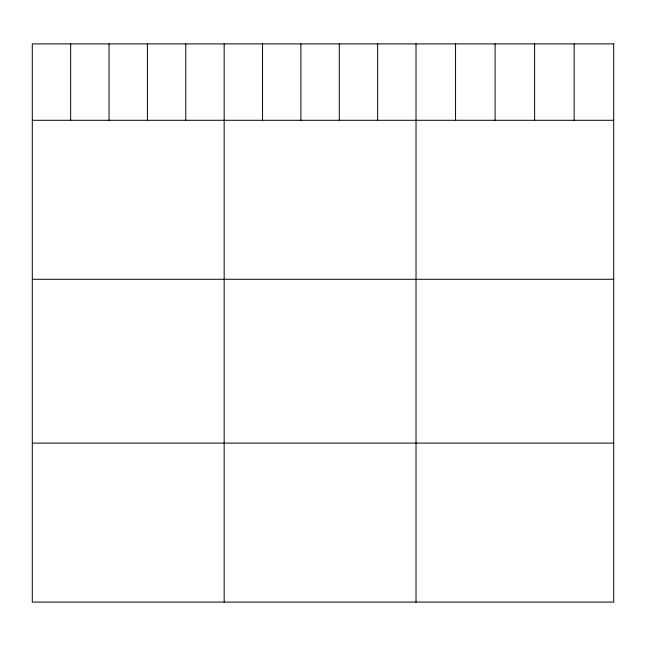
<?xml version="1.0" encoding="UTF-8"?>
<svg xmlns="http://www.w3.org/2000/svg" width="646" height="646" viewBox="0 0 646 646"><rect width="100%" height="100%" fill="white"/><g stroke="black" fill="none" stroke-linecap="round" stroke-linejoin="round"><path stroke-width="0.97" d="M32.3 120.293L613.7 120.293M32.3 279.29L613.7 279.29M32.3 443.108L613.7 443.108M574.165 43.896L574.165 120.293M534.63 43.896L534.63 120.293M495.094 43.896L495.094 120.293M455.559 43.896L455.559 120.293M416.024 43.896L416.024 602.104M377.652 43.896L377.652 120.293M339.279 43.896L339.279 120.293M300.907 43.896L300.907 120.293M262.534 43.896L262.534 120.293M224.162 43.896L224.162 602.104M185.79 43.896L185.79 120.293M147.417 43.896L147.417 120.293M109.045 43.896L109.045 120.293M70.672 43.896L70.672 120.293M613.7 43.896L32.3 43.896L32.3 602.104L613.7 602.104L613.7 43.896"/></g></svg>
